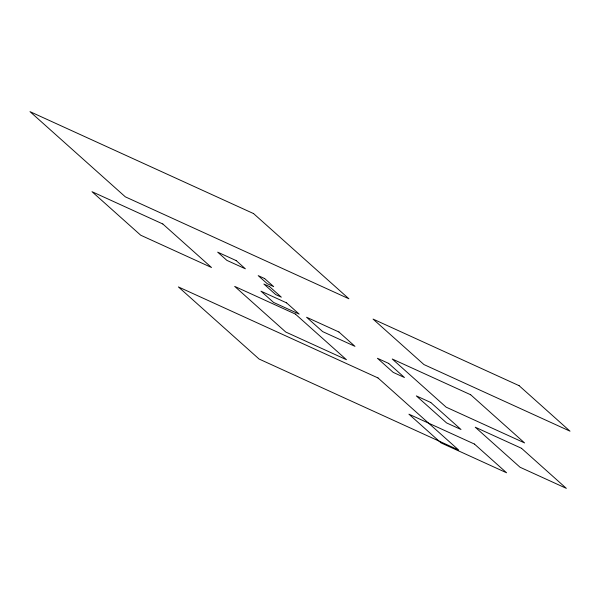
<?xml version="1.0" encoding="UTF-8"?>
<svg xmlns="http://www.w3.org/2000/svg" width="600" height="600" viewBox="0 0 600 600"><rect width="100%" height="100%" fill="white"/><g stroke="black" fill="none" stroke-linecap="round" stroke-linejoin="round"><path stroke-width="0.9" d="M253.575 213.593L30 111.645L125.325 196.837L348.9 298.778L253.575 213.593M519.09 385.665L373.058 319.08L423.967 364.575L570 431.168L519.09 385.665M162.81 223.98L92.01 191.692L140.708 235.215L211.515 267.502L162.81 223.98M236.167 260.587L217.688 252.157L226.875 260.37L245.362 268.8L236.167 260.587M264.645 278.565L258.202 275.632L267.233 283.695L273.668 286.627L264.645 278.565M269.513 286.597L263.865 284.025L275.685 294.585L281.332 297.165L269.513 286.597M286.59 302.865L260.962 291.173L273.532 302.407L299.168 314.1L286.59 302.865M338.903 331.987L306.585 317.25L322.65 331.612L354.968 346.343L338.903 331.987M295.38 314.07L234.69 286.395L285.757 332.032L346.447 359.707L295.38 314.07M470.67 394.755L392.25 359.002L446.153 407.168L524.572 442.928L470.67 394.755M388.68 363.413L377.423 358.282L393.202 372.382L404.452 377.513L388.68 363.413M377.993 377.933L178.387 286.92L259.08 359.032L458.685 450.045L377.993 377.933M430.778 402.487L416.332 395.895L446.55 422.903L460.995 429.487L430.778 402.487M521.513 448.298L475.252 427.207L520.065 467.257L566.325 488.355L521.513 448.298M474.435 444.06L408.915 414.18L441.053 442.905L506.572 472.778L474.435 444.06"/></g></svg>
